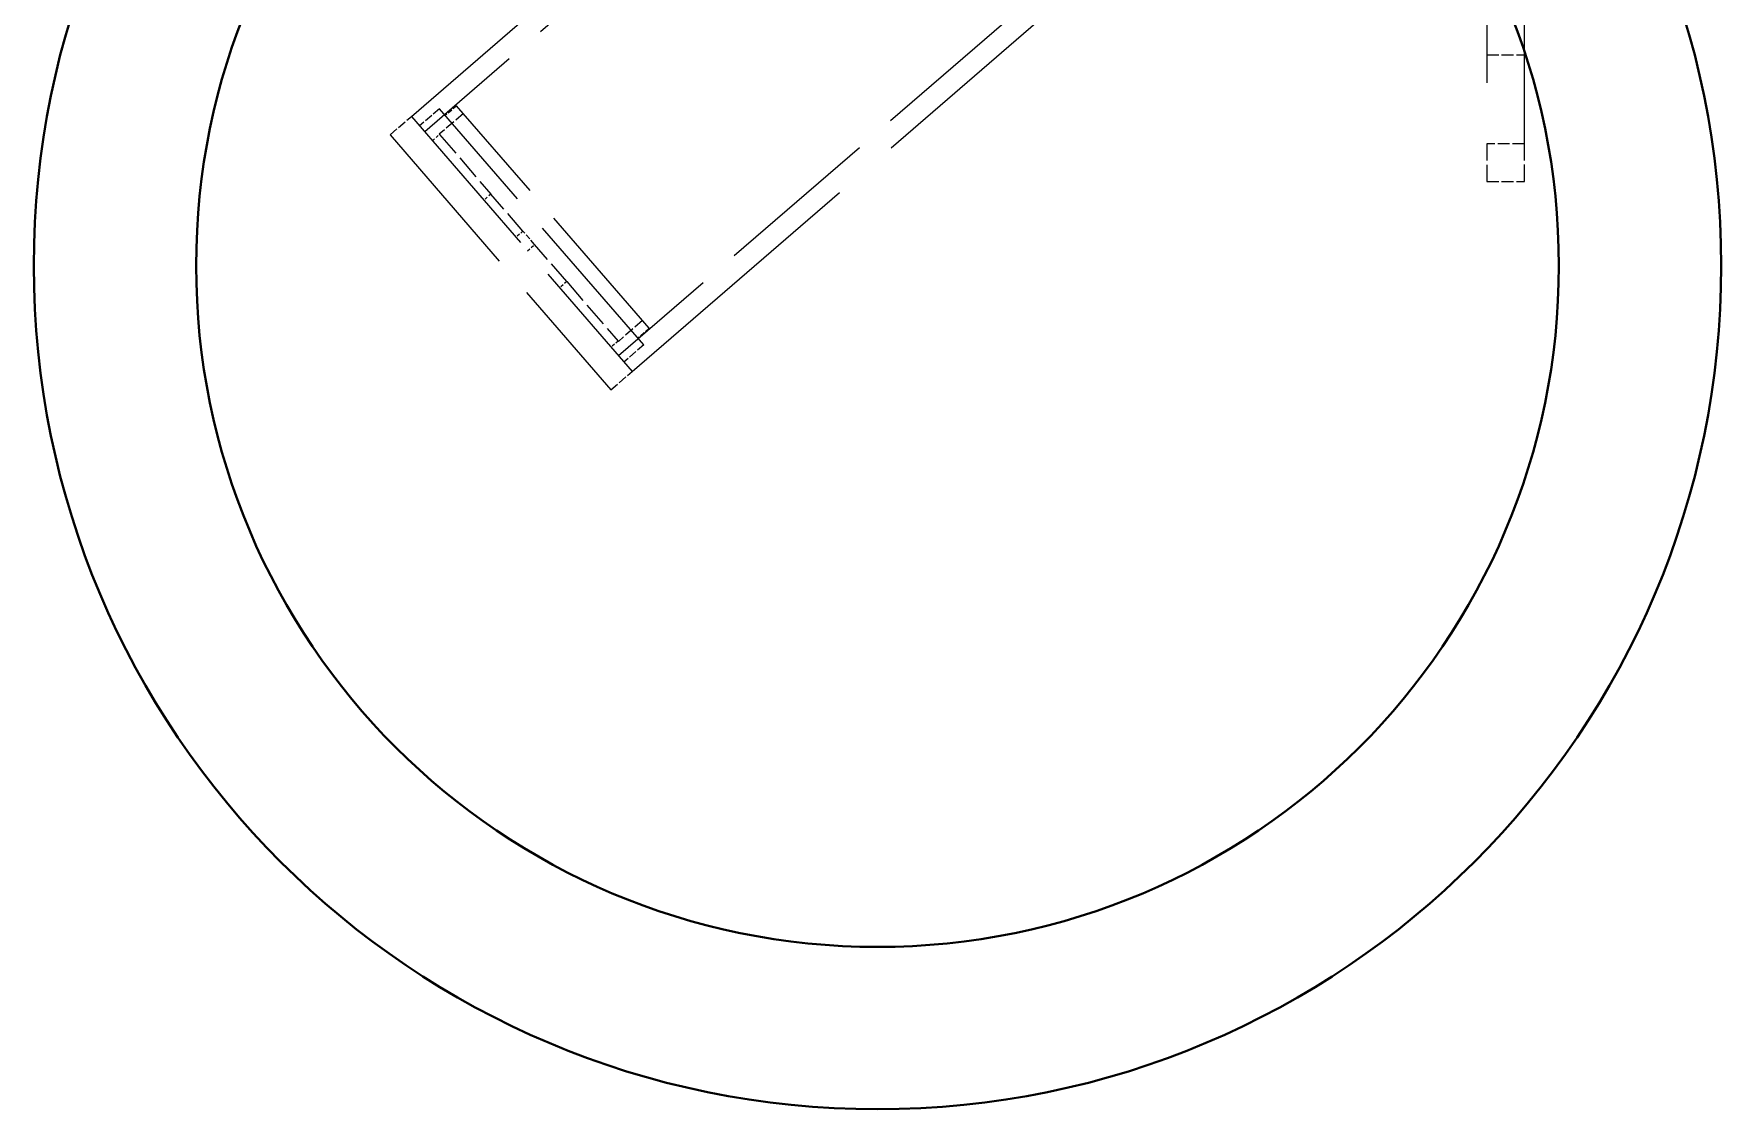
# Model space of a CAD drawing. Header units: millimetres. Extents: x 0 to 5887, y 0 to 4158.
# Drawn here: x 3020.7 to 3110.7, y 1931.2 to 1988.6 of the extents above; entities that cross this region are included whole.
import ezdxf

# ---------------------------------------------------------------- set-up
doc = ezdxf.new("R2010")
doc.units = ezdxf.units.MM
doc.header["$LTSCALE"] = 7
doc.linetypes.add('DASHED', pattern=[0.2067, 0.1654, -0.0413])
doc.layers.add('가려진 것(ISO)', color=2, linetype='DASHED', lineweight=18)
doc.layers.add('가시적인 것(ISO)', color=3, linetype='Continuous', lineweight=40)

msp = doc.modelspace()

# ---------------------------------------------------------------- linework, layer by layer
at = {"layer": '가려진 것(ISO)', "ltscale": 11.288502}
for p, q in [((3098.1748, 2031.6871), (3098.1748, 1982.6871)), ((3100.1748, 1982.6871), (3100.1748, 2031.6871))]:
    msp.add_line(p, q, dxfattribs=at)
at = {"layer": '가려진 것(ISO)', "ltscale": 12.619743}
msp.add_line((3052.5873, 1970.5387), (3094.0225, 2006.369), dxfattribs=at)
at = {"layer": '가려진 것(ISO)', "ltscale": 10.021425}
msp.add_line((3040.8136, 1984.1542), (3062.7496, 2003.1229), dxfattribs=at)
at = {"layer": '가려진 것(ISO)', "ltscale": 7.618686}
for p, q in [((3062.7127, 2001.6367), (3041.5331, 1983.3221)), ((3073.0474, 1989.6854), (3051.8678, 1971.3708))]:
    msp.add_line(p, q, dxfattribs=at)
at = {"layer": '가려진 것(ISO)', "ltscale": 0.544099}
for p, q in [((3098.1748, 1987.4371), (3100.1748, 1987.4371)), ((3100.1748, 1982.6871), (3098.1748, 1982.6871)), ((3098.1748, 1980.6871), (3100.1748, 1980.6871))]:
    msp.add_line(p, q, dxfattribs=at)
at = {"layer": '가려진 것(ISO)', "ltscale": 0.380839}
for p, q in [((3042.3141, 1984.5593), (3041.2551, 1983.6436)), ((3053.2047, 1971.965), (3052.1458, 1971.0493))]:
    msp.add_line(p, q, dxfattribs=at)
at = {"layer": '가려진 것(ISO)', "ltscale": 7.116325}
msp.add_line((3053.2047, 1971.965), (3042.3141, 1984.5593), dxfattribs=at)
at = {"layer": '가려진 것(ISO)', "ltscale": 0.21758}
for p, q in [((3043.2299, 1984.7233), (3042.6248, 1984.2)), ((3053.4992, 1972.8476), (3052.8941, 1972.3243))]:
    msp.add_line(p, q, dxfattribs=at)
at = {"layer": '가려진 것(ISO)', "ltscale": 6.710283}
msp.add_line((3053.4992, 1972.8476), (3043.2299, 1984.7233), dxfattribs=at)
at = {"layer": '가려진 것(ISO)', "ltscale": 0.408049}
for p, q in [((3039.679, 1983.173), (3040.8136, 1984.1542)), ((3051.4527, 1969.5576), (3052.5873, 1970.5387))]:
    msp.add_line(p, q, dxfattribs=at)
at = {"layer": '가려진 것(ISO)', "ltscale": 7.693333}
for p, q in [((3040.8136, 1984.1542), (3052.5873, 1970.5387)), ((3040.8136, 1984.1542), (3052.5873, 1970.5387)), ((3039.679, 1983.173), (3051.4527, 1969.5576))]:
    msp.add_line(p, q, dxfattribs=at)
at = {"layer": '가려진 것(ISO)', "ltscale": 0.462469}
for p, q in [((3043.5897, 1984.3073), (3042.3038, 1983.1953)), ((3053.1394, 1973.2636), (3051.8535, 1972.1517))]:
    msp.add_line(p, q, dxfattribs=at)
at = {"layer": '가려진 것(ISO)', "ltscale": 0.13595}
for p, q in [((3041.9357, 1982.8566), (3042.3139, 1983.1836)), ((3045.0584, 1980.0098), (3044.6802, 1979.6828)), ((3046.768, 1978.0328), (3046.3898, 1977.7057)), ((3047.0111, 1976.9871), (3047.3893, 1977.3142)), ((3049.0989, 1975.3372), (3048.7207, 1975.0101)), ((3051.8434, 1972.1634), (3051.4652, 1971.8363))]:
    msp.add_line(p, q, dxfattribs=at)
at = {"layer": '가려진 것(ISO)', "ltscale": 0.129239}
for p, q in [((3042.3139, 1983.1836), (3042.3038, 1983.1953)), ((3051.8535, 1972.1517), (3051.8434, 1972.1634))]:
    msp.add_line(p, q, dxfattribs=at)
at = {"layer": '가려진 것(ISO)', "ltscale": 1.141586}
for p, q in [((3042.3139, 1983.1836), (3045.0584, 1980.0098)), ((3049.0989, 1975.3372), (3051.8434, 1972.1634))]:
    msp.add_line(p, q, dxfattribs=at)
at = {"layer": '가려진 것(ISO)', "ltscale": 0.769514}
for p, q in [((3098.1748, 1982.6871), (3098.1748, 1980.6871)), ((3100.1748, 1980.6871), (3100.1748, 1982.6871))]:
    msp.add_line(p, q, dxfattribs=at)
at = {"layer": '가려진 것(ISO)', "ltscale": 1.076065}
for p, q in [((3046.768, 1978.0328), (3045.0584, 1980.0098)), ((3049.0989, 1975.3372), (3047.3893, 1977.3142))]:
    msp.add_line(p, q, dxfattribs=at)
at = {"layer": '가려진 것(ISO)', "ltscale": 0.258577}
msp.add_line((3047.3893, 1977.3142), (3046.768, 1978.0328), dxfattribs=at)
at = {"layer": '가시적인 것(ISO)'}
for radius in [45, 36.3397]:
    msp.add_circle((3065.6748, 1976.1871), radius, dxfattribs=at)

doc.saveas('drawing.dxf')
